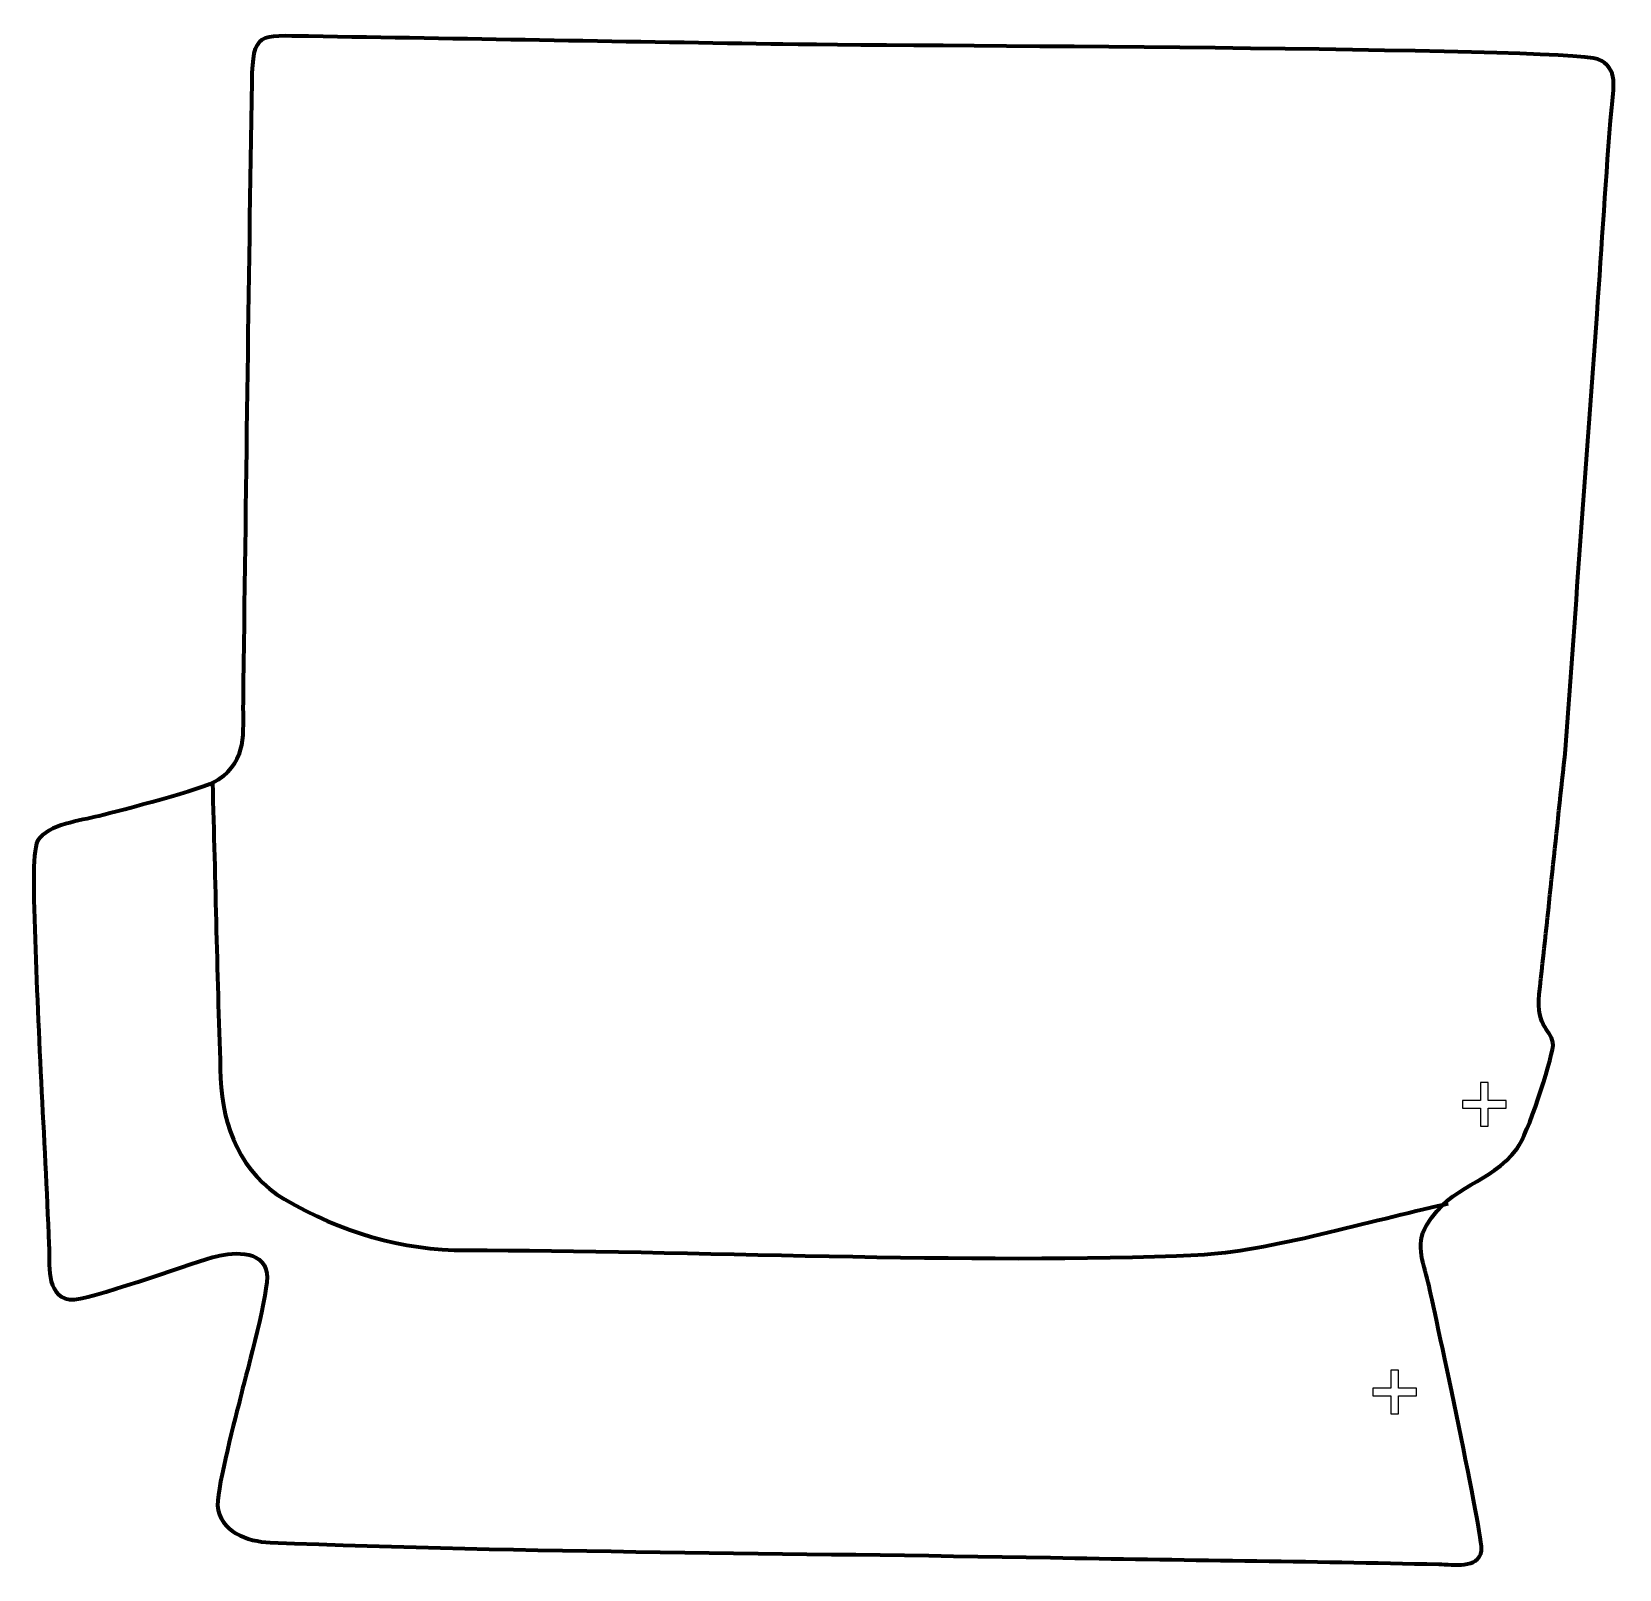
# Model space of a CAD drawing. Header units: millimetres. Extents: x 920 to 1528, y 75 to 664.
import ezdxf

# ---------------------------------------------------------------- set-up
doc = ezdxf.new("R2010")
doc.units = ezdxf.units.MM
doc.header["$MEASUREMENT"] = 0
doc.layers.add('layer 2', color=7, linetype='Continuous')
doc.layers.add('layer 3', color=7, linetype='Continuous')

msp = doc.modelspace()

# ---------------------------------------------------------------- linework, layer by layer
at = {"layer": 'layer 2', "color": 142, "lineweight": 158}
msp.add_open_spline([(989.0404, 376.3287), (990.1142, 338.6477), (990.8463, 300.8058), (992.1683, 263.1556), (992.1683, 263.1556), (992.8127, 244.804), (1000.2014, 226.4723), (1016.6349, 216.9267), (1016.6349, 216.9267), (1038.2346, 204.3803), (1061.3457, 197.3825), (1086.2203, 197.425), (1086.2203, 197.425), (1170.0976, 197.5683), (1279.2779, 191.7936), (1366.2152, 195.6591), (1366.2152, 195.6591), (1392.803, 196.8413), (1433.42, 209.0872), (1460.5539, 214.9518), (1460.5539, 214.9518), (1460.5539, 214.9518), (1462.0112, 215.2668), (1462.0112, 215.2668)], degree=3, knots=[0, 0, 0, 0, 0.14285714, 0.14285714, 0.14285714, 0.14285714, 0.28571429, 0.28571429, 0.28571429, 0.28571429, 0.42857143, 0.42857143, 0.42857143, 0.42857143, 0.57142857, 0.57142857, 0.57142857, 0.57142857, 0.71428571, 0.71428571, 0.71428571, 0.71428571, 1, 1, 1, 1], dxfattribs=at)
at = {"layer": 'layer 2', "color": 142}
for points in [[(1474.4367, 244.8913), (1474.4367, 244.8913), (1474.4367, 251.8058), (1474.4367, 251.8058), (1474.4367, 251.8058), (1474.4367, 251.8058), (1467.5576, 251.8058), (1467.5576, 251.8058), (1467.5576, 251.8058), (1467.5576, 251.8058), (1467.5576, 254.6986), (1467.5576, 254.6986), (1467.5576, 254.6986), (1467.5576, 254.6986), (1474.4367, 254.6986), (1474.4367, 254.6986), (1474.4367, 254.6986), (1474.4367, 254.6986), (1474.4367, 261.5777), (1474.4367, 261.5777), (1474.4367, 261.5777), (1474.4367, 261.5777), (1477.3648, 261.5777), (1477.3648, 261.5777), (1477.3648, 261.5777), (1477.3648, 261.5777), (1477.3648, 254.6986), (1477.3648, 254.6986), (1477.3648, 254.6986), (1477.3648, 254.6986), (1484.244, 254.6986), (1484.244, 254.6986), (1484.244, 254.6986), (1484.244, 254.6986), (1484.244, 251.8058), (1484.244, 251.8058), (1484.244, 251.8058), (1484.244, 251.8058), (1477.3648, 251.8058), (1477.3648, 251.8058), (1477.3648, 251.8058), (1477.3648, 251.8058), (1477.3648, 244.8913), (1477.3648, 244.8913), (1477.3648, 244.8913), (1477.3648, 244.8913), (1474.4367, 244.8913), (1474.4367, 244.8913)], [(1440.0408, 134.8245), (1440.0408, 134.8245), (1440.0408, 141.739), (1440.0408, 141.739), (1440.0408, 141.739), (1440.0408, 141.739), (1433.1617, 141.739), (1433.1617, 141.739), (1433.1617, 141.739), (1433.1617, 141.739), (1433.1617, 144.6318), (1433.1617, 144.6318), (1433.1617, 144.6318), (1433.1617, 144.6318), (1440.0408, 144.6318), (1440.0408, 144.6318), (1440.0408, 144.6318), (1440.0408, 144.6318), (1440.0408, 151.5109), (1440.0408, 151.5109), (1440.0408, 151.5109), (1440.0408, 151.5109), (1442.9689, 151.5109), (1442.9689, 151.5109), (1442.9689, 151.5109), (1442.9689, 151.5109), (1442.9689, 144.6318), (1442.9689, 144.6318), (1442.9689, 144.6318), (1442.9689, 144.6318), (1449.8481, 144.6318), (1449.8481, 144.6318), (1449.8481, 144.6318), (1449.8481, 144.6318), (1449.8481, 141.739), (1449.8481, 141.739), (1449.8481, 141.739), (1449.8481, 141.739), (1442.9689, 141.739), (1442.9689, 141.739), (1442.9689, 141.739), (1442.9689, 141.739), (1442.9689, 134.8245), (1442.9689, 134.8245), (1442.9689, 134.8245), (1442.9689, 134.8245), (1440.0408, 134.8245), (1440.0408, 134.8245)]]:
    msp.add_open_spline(points, degree=3, knots=[0, 0, 0, 0, 0.07692308, 0.07692308, 0.07692308, 0.07692308, 0.15384615, 0.15384615, 0.15384615, 0.15384615, 0.23076923, 0.23076923, 0.23076923, 0.23076923, 0.30769231, 0.30769231, 0.30769231, 0.30769231, 0.38461538, 0.38461538, 0.38461538, 0.38461538, 0.46153846, 0.46153846, 0.46153846, 0.46153846, 0.53846154, 0.53846154, 0.53846154, 0.53846154, 0.61538462, 0.61538462, 0.61538462, 0.61538462, 0.69230769, 0.69230769, 0.69230769, 0.69230769, 0.76923077, 0.76923077, 0.76923077, 0.76923077, 0.84615385, 0.84615385, 0.84615385, 0.84615385, 1, 1, 1, 1], dxfattribs=at)
at = {"layer": 'layer 3', "color": 242, "lineweight": 158}
msp.add_open_spline([(1506.9274, 389.1324), (1503.5992, 357.8918), (1500.2907, 326.649), (1496.9098, 295.414), (1496.9098, 295.414), (1495.5007, 282.395), (1502.091, 281.8189), (1502.1948, 275.8187), (1502.1948, 275.8187), (1501.1333, 268.6367), (1492.5658, 241.835), (1488.4302, 236.4118), (1488.4302, 236.4118), (1477.4401, 222), (1463.7574, 223.3968), (1453.6936, 206.9399), (1453.6936, 206.9399), (1449.1181, 199.4578), (1452.9888, 191.4207), (1454.7355, 183.6492), (1454.7355, 183.6492), (1457.4647, 171.3921), (1475.5882, 87.0332), (1474.8142, 82.412), (1474.8142, 82.412), (1473.626, 75.3178), (1463.8271, 77.1305), (1458.4525, 77.2523), (1458.4525, 77.2523), (1409.0025, 78.373), (1359.3427, 78.8404), (1309.8528, 79.7621), (1309.8528, 79.7621), (1210.747, 81.6078), (1110.0545, 81.679), (1011.1516, 85.5632), (1011.1516, 85.5632), (1002.3145, 85.9103), (991.9923, 89.7006), (990.9246, 99.7682), (990.9246, 99.7682), (991.2214, 108.7269), (997.748, 132.8087), (1000.1436, 142.6716), (1000.1436, 142.6716), (1002.1383, 150.7792), (1010.8879, 182.6947), (1009.8836, 188.539), (1009.8836, 188.539), (1008.2262, 198.1845), (995.8303, 196.5863), (989.0276, 194.7185), (989.0276, 194.7185), (977.9946, 191.6892), (942.4901, 178.2335), (934.3372, 178.5072), (934.3372, 178.5072), (924.9658, 180.3419), (926.7718, 192.2251), (926.4635, 199.6371), (926.4635, 199.6371), (924.7306, 241.0081), (922.0444, 282.8578), (920.9283, 324.1668), (920.9283, 324.1668), (920.7666, 330.153), (919.8716, 349.5962), (922.1189, 354.0989), (922.1189, 354.0989), (926.3543, 360.5997), (938.3889, 361.7702), (945.5492, 363.6167), (945.5492, 363.6167), (954.0743, 365.8209), (985.6571, 373.7134), (991.1986, 377.4639), (991.1986, 377.4639), (1002.429, 385.0648), (1000.5698, 395.4339), (1000.7316, 407.2456), (1000.7316, 407.2456), (1001.8151, 486.4214), (1002.7891, 565.607), (1004.0716, 644.7792), (1004.0716, 644.7792), (1004.3801, 663.826), (1006.8895, 662.376), (1025.831, 662.0719), (1025.831, 662.0719), (1084.7931, 661.1252), (1143.7441, 660.0708), (1202.7039, 659.0937), (1202.7039, 659.0937), (1245.9905, 658.3781), (1507.6069, 657.7851), (1519.2889, 653.2969), (1519.2889, 653.2969), (1527.5069, 650.1396), (1525.2013, 641.6241), (1524.6265, 634.8497), (1524.6265, 634.8497), (1522.3947, 608.5446), (1520.8936, 582.0417), (1518.9976, 555.6931), (1518.9976, 555.6931), (1514.9879, 500.1719), (1510.9617, 444.6518), (1506.9274, 389.1324)], degree=3, knots=[0, 0, 0, 0, 0.03571429, 0.03571429, 0.03571429, 0.03571429, 0.07142857, 0.07142857, 0.07142857, 0.07142857, 0.10714286, 0.10714286, 0.10714286, 0.10714286, 0.14285714, 0.14285714, 0.14285714, 0.14285714, 0.17857143, 0.17857143, 0.17857143, 0.17857143, 0.21428571, 0.21428571, 0.21428571, 0.21428571, 0.25, 0.25, 0.25, 0.25, 0.28571429, 0.28571429, 0.28571429, 0.28571429, 0.32142857, 0.32142857, 0.32142857, 0.32142857, 0.35714286, 0.35714286, 0.35714286, 0.35714286, 0.39285714, 0.39285714, 0.39285714, 0.39285714, 0.42857143, 0.42857143, 0.42857143, 0.42857143, 0.46428571, 0.46428571, 0.46428571, 0.46428571, 0.5, 0.5, 0.5, 0.5, 0.53571429, 0.53571429, 0.53571429, 0.53571429, 0.57142857, 0.57142857, 0.57142857, 0.57142857, 0.60714286, 0.60714286, 0.60714286, 0.60714286, 0.64285714, 0.64285714, 0.64285714, 0.64285714, 0.67857143, 0.67857143, 0.67857143, 0.67857143, 0.71428571, 0.71428571, 0.71428571, 0.71428571, 0.75, 0.75, 0.75, 0.75, 0.78571429, 0.78571429, 0.78571429, 0.78571429, 0.82142857, 0.82142857, 0.82142857, 0.82142857, 0.85714286, 0.85714286, 0.85714286, 0.85714286, 0.89285714, 0.89285714, 0.89285714, 0.89285714, 0.92857143, 0.92857143, 0.92857143, 0.92857143, 1, 1, 1, 1], dxfattribs=at)

doc.saveas('drawing.dxf')
